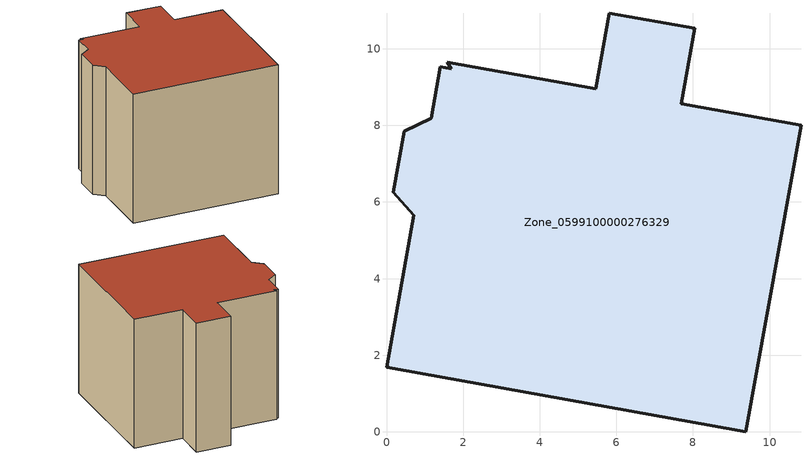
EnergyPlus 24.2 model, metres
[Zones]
Zone_0599100000276329
 floor ground (C_G): 1.59,9.65 5.46,8.96 5.81,10.93 8.04,10.53 7.7,8.56 10.82,8 9.38,0 0,1.68 0.71,5.65 0.18,6.25 0.46,7.85 1.17,8.18 1.4,9.53 1.69,9.48 z0
 wall outside (C_F): 9.38,0 10.82,8 7.7,8.56 8.04,10.53 5.81,10.93 5.46,8.96 1.59,9.65 1.69,9.48 1.4,9.53 1.17,8.18 0.46,7.85 0.18,6.25 0.71,5.65 0,1.68 9.38,0 z0:8.63
 roof outside (C_R): 5.46,8.96 1.59,9.65 1.69,9.48 1.4,9.53 1.17,8.18 0.46,7.85 0.18,6.25 0.71,5.65 0,1.68 9.38,0 10.82,8 7.7,8.56 8.04,10.53 5.81,10.93 z8.63
[BUILDING]
Pand.0599100000276329: North Axis=0; Terrain=City; Loads Convergence Tolerance Value=0.04; Temperature Convergence Tolerance Value=0.4; Solar Distribution=FullExterior; Maximum Number of Warmup Days=25; Minimum Number of Warmup Days=1
[Site:Location]
Rotterdam.The.Hague.AP_ZH_NLD Design_Conditions: Latitude=51.96; Longitude=4.45; Time Zone=1; Elevation=-4.5
[SITE:GROUNDTEMPERATURE:BUILDINGSURFACE]
18, 18, 18, 18, 18, 18, 18, 18, 18, 18, 18, 18
[MATERIAL] Thermal Absorptance=0.9; Solar Absorptance=0.7; Visible Absorptance=0.7
Name | Roughness | Thickness | Conductivity | Density | Specific Heat
G.D.1965 | MediumSmooth | 0.15 | 1 | 540 | 1210
F.D.1965 | Rough | 0.3 | 0.857143 | 1920 | 840
R.D.1965 | MediumRough | 0.2 | 0.08 | 1500 | 1000
[CONSTRUCTION]
C_G: G.D.1965
C_F: F.D.1965
C_R: R.D.1965
[ZONE]
Zone_0599100000276329: Type=1; Multiplier=1; Ceiling Height=Autocalculate; Volume=Autocalculate; Floor Area=autocalculate; Part of Total Floor Area=Yes
[ZONEINFILTRATION:DESIGNFLOWRATE]
Infil_Zone_0599100000276329: Zone or ZoneList or Space or SpaceList=Zone_0599100000276329; Schedule=AlwaysOn; Design Flow Rate Calculation Method=Flow/Area; Flow Rate per Floor Area=0.0042; Constant Term Coefficient=1; Temperature Term Coefficient=0; Velocity Term Coefficient=0; Velocity Squared Term Coefficient=0
[HVACTEMPLATE:ZONE:IDEALLOADSAIRSYSTEM]
Zone_0599100000276329: Maximum Heating Supply Air Temperature=50; Minimum Cooling Supply Air Temperature=13; Maximum Heating Supply Air Humidity Ratio=0.0156; Minimum Cooling Supply Air Humidity Ratio=0.0077; Heating Limit=NoLimit; Cooling Limit=NoLimit; Dehumidification Control Type=ConstantSensibleHeatRatio; Cooling Sensible Heat Ratio=0.7; Dehumidification Setpoint=60; Humidification Control Type=None; Humidification Setpoint=30; Outdoor Air Method=None; Outdoor Air Flow Rate per Person=0.00944; Outdoor Air Flow Rate per Zone Floor Area=0; Outdoor Air Flow Rate per Zone=0; Demand Controlled Ventilation Type=None; Outdoor Air Economizer Type=NoEconomizer; Heat Recovery Type=None; Sensible Heat Recovery Effectiveness=0.7; Latent Heat Recovery Effectiveness=0.65
[ZONECONTROL:THERMOSTAT]
ThermostatControl_Zone_0599100000276329: Zone or ZoneList=Zone_0599100000276329; Control Type Schedule=DualSetpointControlType; Control 1=Thermostat_Zone_0599100000276329; Temperature Difference Between Cutout And Setpoint=0
[THERMOSTATSETPOINT:DUALSETPOINT]
Thermostat_Zone_0599100000276329: Heating Setpoint Temperature Schedule=HeatingSetpoint_Zone_0599100000276329; Cooling Setpoint Temperature Schedule=CoolingSetpoint_Zone_0599100000276329
[SCHEDULE:COMPACT]
HeatingSetpoint_Zone_0599100000276329: Through: 12/31, For: AllDays, Until: 24:00, 21
CoolingSetpoint_Zone_0599100000276329: Through: 12/31, For: AllDays, Until: 24:00, 24
DualSetpointControlType: Through: 12/31, For: AllDays, Until: 24:00, 4
AlwaysOn: Through: 12/31, For: AllDays, Until: 24:00, 1
